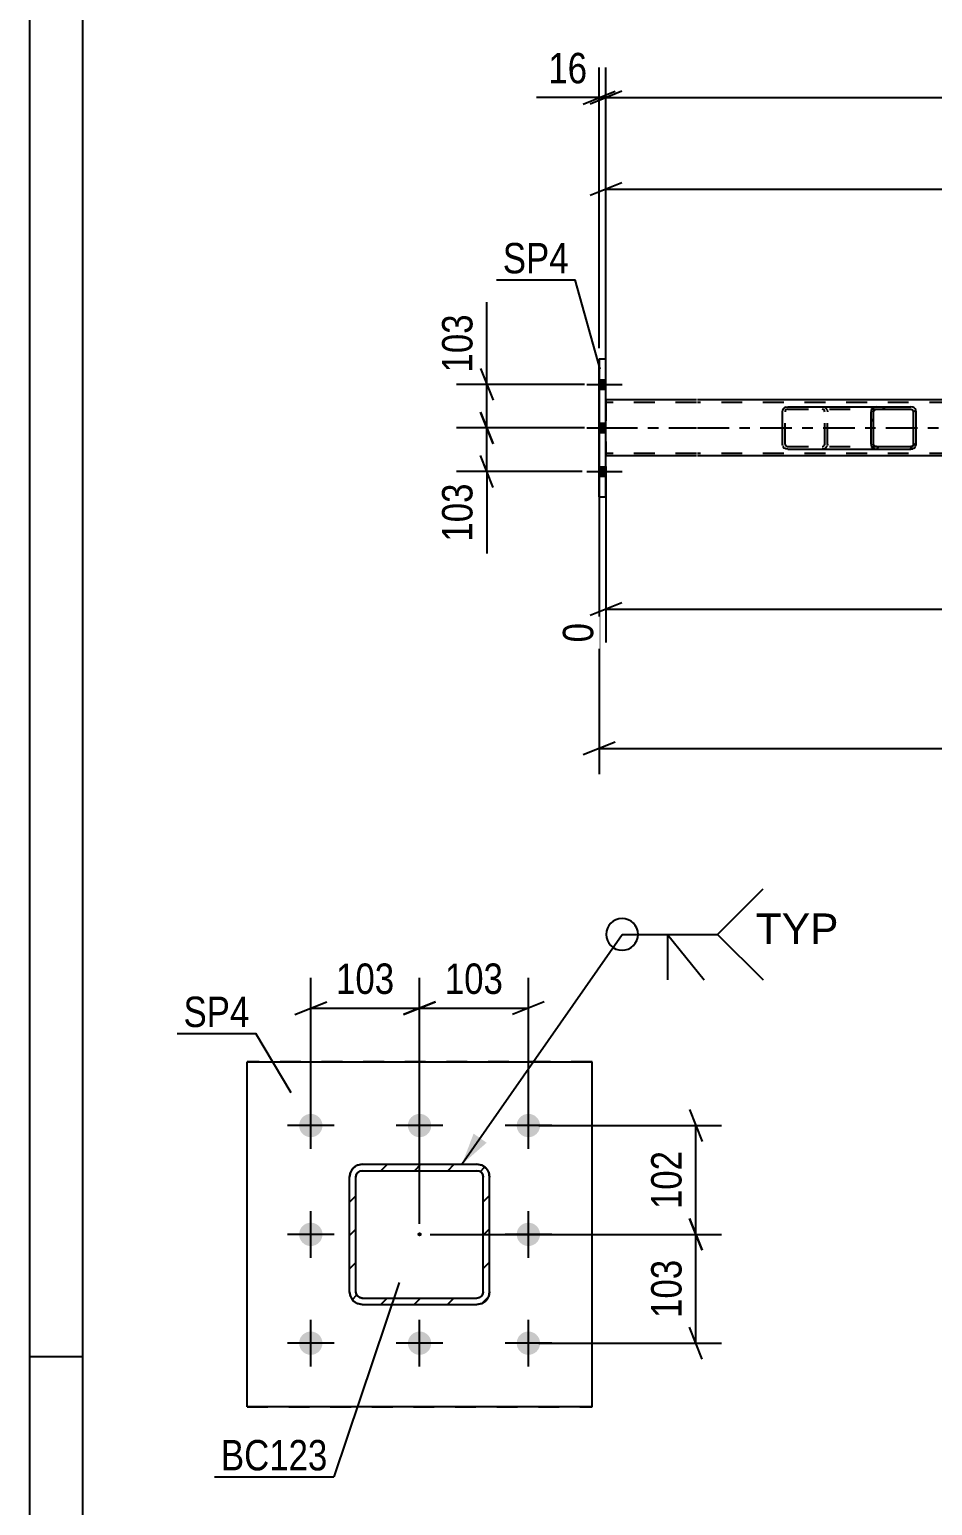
# Model space of a CAD drawing. Header units: millimetres. Extents: x 0 to 841, y 0 to 594.
# Drawn here: x 0 to 85.1, y 135 to 274 of the extents above; entities that cross this region are included whole.
import ezdxf

# ---------------------------------------------------------------- set-up
doc = ezdxf.new("R2010")
doc.units = ezdxf.units.MM
doc.linetypes.add('DXK_LINE_DOT2', pattern=[3.9198, 1.9599, -1.9599])
doc.linetypes.add('DXK_LINE_DOT3', pattern=[5.9187, 2.979, -0.9799, 0.9799, -0.9799])
doc.styles.add('Arial', font='ARIAL.TTF', dxfattribs={"height": 0.2})
doc.styles.add('Arial Narrow', font='ARIALN.TTF', dxfattribs={"height": 0.2})

# ---------------------------------------------------------------- blocks, each defined once
blk = doc.blocks.new('Unknown-247305070-1135 - 20638')
at = {"color": 5, "linetype": 'Continuous'}
for p, q in [((0, 594), (0, 0)), ((5, 589), (5, 5)), ((5, 149), (0, 149))]:
    blk.add_line(p, q, dxfattribs=at)
blk = doc.blocks.new('Part-247305070-4453 - 4372')
at = {"color": 2, "linetype": 'Continuous'}
for p, q in [((53.67, 242.98), (54.31, 242.98)), ((53.67, 229.98), (53.67, 242.98)), ((54.31, 229.98), (54.31, 242.98)), ((53.67, 229.98), (54.31, 229.98))]:
    blk.add_line(p, q, dxfattribs=at)
at = {"color": 7, "linetype": 'DXK_LINE_DOT2'}
blk.add_line((53.67, 242.98), (53.67, 229.98), dxfattribs=at)
blk = doc.blocks.new('Part-247305070-4497 - 4372')
at = {"linetype": 'Continuous'}
h = blk.add_hatch(dxfattribs=at)
h.set_pattern_fill('', scale=0.7, style=0, pattern_type=0)
h.set_pattern_definition([(45, (83.4931, 238.1837), (-1.57154, 1.57154), [])])
h.paths.add_polyline_path([(83.53, 238), (83.49, 238.18), (83.38, 238.34), (83.22, 238.44), (83.02, 238.48), (79.79, 238.48), (79.59, 238.44), (79.42, 238.34), (79.31, 238.18), (79.28, 238), (79.28, 234.96), (79.31, 234.78), (79.42, 234.62), (79.59, 234.52), (79.79, 234.48), (83.02, 234.48), (83.22, 234.52), (83.38, 234.62), (83.49, 234.78), (83.53, 234.96)])
h.paths.add_polyline_path([(83.26, 234.87), (83.2, 234.79), (83.12, 234.74), (83.02, 234.72), (79.79, 234.72), (79.69, 234.74), (79.61, 234.79), (79.55, 234.87), (79.53, 234.96), (79.53, 238), (79.55, 238.09), (79.61, 238.17), (79.69, 238.22), (79.79, 238.24), (83.02, 238.24), (83.12, 238.22), (83.2, 238.17), (83.26, 238.09), (83.28, 238), (83.28, 234.96)])
at = {"color": 2, "linetype": 'Continuous'}
for p, q in [((70.93, 238), (70.96, 238.18)), ((70.93, 234.96), (70.93, 238)), ((71.24, 238.44), (71.44, 238.48)), ((71.44, 238.48), (79.79, 238.48)), ((79.31, 238.18), (79.28, 238)), ((79.28, 234.96), (79.28, 238)), ((79.53, 238), (79.55, 238.09)), ((79.53, 234.96), (79.53, 238)), ((79.55, 238.09), (79.61, 238.17)), ((79.79, 238.48), (79.59, 238.44)), ((79.61, 238.17), (79.69, 238.22)), ((79.69, 238.22), (79.79, 238.24)), ((79.79, 238.48), (83.02, 238.48)), ((79.79, 238.24), (83.02, 238.24)), ((83.22, 238.44), (83.02, 238.48)), ((83.02, 238.24), (83.12, 238.22)), ((83.12, 238.22), (83.2, 238.17)), ((83.2, 238.17), (83.26, 238.09)), ((83.26, 238.09), (83.28, 238)), ((83.28, 234.96), (83.28, 238)), ((83.53, 238), (83.49, 238.18)), ((83.53, 234.96), (83.53, 238)), ((70.96, 234.78), (70.93, 234.96)), ((79.28, 234.96), (79.31, 234.78)), ((79.55, 234.87), (79.53, 234.96)), ((83.28, 234.96), (83.26, 234.87)), ((83.49, 234.78), (83.53, 234.96)), ((71.44, 234.48), (71.24, 234.52)), ((71.44, 234.48), (79.79, 234.48)), ((79.61, 234.79), (79.55, 234.87)), ((79.59, 234.52), (79.79, 234.48)), ((79.69, 234.74), (79.61, 234.79)), ((79.79, 234.72), (79.69, 234.74)), ((79.79, 234.72), (83.02, 234.72)), ((79.79, 234.48), (83.02, 234.48)), ((83.12, 234.74), (83.02, 234.72)), ((83.02, 234.48), (83.22, 234.52)), ((83.2, 234.79), (83.12, 234.74)), ((83.26, 234.87), (83.2, 234.79))]:
    blk.add_line(p, q, dxfattribs=at)
at = {"color": 7, "linetype": 'DXK_LINE_DOT2'}
for p, q in [((71.2, 238.09), (71.18, 238)), ((71.18, 234.96), (71.18, 238)), ((71.26, 238.17), (71.2, 238.09)), ((71.34, 238.22), (71.26, 238.17)), ((71.44, 238.24), (71.34, 238.22)), ((71.44, 238.24), (83.02, 238.24)), ((74.67, 238.48), (74.87, 238.44)), ((74.77, 238.22), (74.67, 238.24)), ((74.85, 238.17), (74.77, 238.22)), ((74.91, 238.09), (74.85, 238.17)), ((74.93, 238), (74.91, 238.09)), ((74.93, 234.96), (74.93, 238)), ((75.14, 238.18), (75.18, 238)), ((75.18, 234.96), (75.18, 238)), ((79.79, 238.48), (83.02, 238.48)), ((71.18, 234.96), (71.2, 234.87)), ((74.91, 234.87), (74.93, 234.96)), ((75.18, 234.96), (75.14, 234.78)), ((71.2, 234.87), (71.26, 234.79)), ((71.26, 234.79), (71.34, 234.74)), ((71.34, 234.74), (71.44, 234.72)), ((71.44, 234.72), (83.02, 234.72)), ((74.67, 234.72), (74.77, 234.74)), ((74.87, 234.52), (74.67, 234.48)), ((74.77, 234.74), (74.85, 234.79)), ((74.85, 234.79), (74.91, 234.87)), ((79.79, 234.48), (83.02, 234.48))]:
    blk.add_line(p, q, dxfattribs=at)
at = {"color": 2, "linetype": 'Continuous'}
for centre, start, end in [((71.42, 237.98), 110.7583, 155.68), ((79.77, 237.98), 110.7583, 155.68), ((83.04, 237.98), 24.32, 69.2417), ((71.42, 234.98), 204.32, 249.2417), ((79.77, 234.98), 204.32, 249.2417), ((83.04, 234.98), 290.7583, 335.68)]:
    blk.add_arc(centre, 0.496, start, end, dxfattribs=at)
at = {"color": 7, "linetype": 'DXK_LINE_DOT2'}
for centre, start, end in [((74.69, 237.98), 24.32, 69.2417), ((74.69, 234.98), 290.7583, 335.68)]:
    blk.add_arc(centre, 0.496, start, end, dxfattribs=at)
blk = doc.blocks.new('Part-247305070-4592 - 4372')
at = {"color": 2, "linetype": 'Continuous'}
for p, q in [((62.83, 239.12), (54.31, 239.12)), ((154.17, 239.12), (62.93, 239.12)), ((62.83, 233.84), (54.31, 233.84)), ((154.17, 233.84), (62.93, 233.84))]:
    blk.add_line(p, q, dxfattribs=at)
at = {"color": 7, "linetype": 'DXK_LINE_DOT2'}
for p, q in [((54.31, 239.12), (54.31, 233.84)), ((62.83, 238.88), (54.31, 238.88)), ((725.67, 238.88), (62.93, 238.88)), ((62.83, 234.08), (54.31, 234.08)), ((54.31, 233.84), (54.31, 233.88)), ((725.67, 234.08), (62.93, 234.08))]:
    blk.add_line(p, q, dxfattribs=at)
at = {"color": 7, "linetype": 'DXK_LINE_DOT3'}
for p, q in [((54.31, 236.48), (62.83, 236.48)), ((62.93, 236.48), (725.33, 236.48))]:
    blk.add_line(p, q, dxfattribs=at)
blk = doc.blocks.new('Bolt-247305070-4604 - 4372')
at = {"linetype": 'Continuous'}
for points in [[(54.31, 240.14), (54.31, 241.02), (53.67, 241.02), (53.67, 240.14)], [(54.31, 240.14), (54.31, 241.02), (53.67, 241.02), (53.67, 240.14)], [(54.31, 240.14), (54.31, 241.02), (53.67, 241.02), (53.67, 240.14)], [(54.31, 236.04), (54.31, 236.92), (53.67, 236.92), (53.67, 236.04)], [(54.31, 236.04), (54.31, 236.92), (53.67, 236.92), (53.67, 236.04)], [(54.31, 231.94), (54.31, 232.82), (53.67, 232.82), (53.67, 231.94)], [(54.31, 231.94), (54.31, 232.82), (53.67, 232.82), (53.67, 231.94)], [(54.31, 231.94), (54.31, 232.82), (53.67, 232.82), (53.67, 231.94)]]:
    blk.add_hatch(color=1, dxfattribs=at).paths.add_polyline_path(points)
at = {"color": 1, "linetype": 'Continuous'}
for p, q in [((52.51, 240.58), (55.83, 240.58)), ((52.51, 240.58), (55.83, 240.58)), ((52.51, 240.58), (55.83, 240.58)), ((53.67, 241.02), (54.31, 241.02)), ((53.67, 241.02), (54.31, 241.02)), ((53.67, 241.02), (54.31, 241.02)), ((53.67, 240.14), (54.31, 240.14)), ((53.67, 240.14), (54.31, 240.14)), ((53.67, 240.14), (54.31, 240.14)), ((52.51, 236.48), (55.83, 236.48)), ((52.51, 236.48), (55.83, 236.48)), ((53.67, 236.92), (54.31, 236.92)), ((53.67, 236.92), (54.31, 236.92)), ((53.67, 236.04), (54.31, 236.04)), ((53.67, 236.04), (54.31, 236.04)), ((52.51, 232.38), (55.83, 232.38)), ((52.51, 232.38), (55.83, 232.38)), ((52.51, 232.38), (55.83, 232.38)), ((53.67, 232.82), (54.31, 232.82)), ((53.67, 232.82), (54.31, 232.82)), ((53.67, 232.82), (54.31, 232.82)), ((53.67, 231.94), (54.31, 231.94)), ((53.67, 231.94), (54.31, 231.94)), ((53.67, 231.94), (54.31, 231.94))]:
    blk.add_line(p, q, dxfattribs=at)
blk = doc.blocks.new('Part-247305070-6479 - 6455')
at = {"color": 2, "linetype": 'Continuous'}
for p, q in [((20.5, 176.77), (53, 176.77)), ((20.5, 144.27), (20.5, 176.77)), ((53, 144.27), (53, 176.77)), ((53, 144.27), (20.5, 144.27))]:
    blk.add_line(p, q, dxfattribs=at)
at = {"color": 7, "linetype": 'DXK_LINE_DOT2'}
for p, q in [((53, 176.77), (20.5, 176.77)), ((20.5, 144.27), (53, 144.27))]:
    blk.add_line(p, q, dxfattribs=at)
blk = doc.blocks.new('Bolt-247305070-6485 - 6455')
at = {"linetype": 'Continuous'}
for points in [[(26.5, 169.67, -1), (26.5, 171.87, -1)], [(36.75, 169.67, -1), (36.75, 171.87, -1)], [(47, 169.67, -1), (47, 171.87, -1)], [(26.5, 159.42, -1), (26.5, 161.62, -1)], [(47, 159.42, -1), (47, 161.62, -1)], [(26.5, 149.17, -1), (26.5, 151.37, -1)], [(36.75, 149.17, -1), (36.75, 151.37, -1)], [(47, 149.17, -1), (47, 151.37, -1)]]:
    blk.add_hatch(color=1, dxfattribs=at).paths.add_polyline_path(points)
at = {"color": 1, "linetype": 'Continuous'}
for p, q in [((26.5, 168.57), (26.5, 172.97)), ((36.75, 168.57), (36.75, 172.97)), ((47, 168.57), (47, 172.97)), ((28.7, 170.77), (24.3, 170.77)), ((38.95, 170.77), (34.55, 170.77)), ((49.2, 170.77), (44.8, 170.77)), ((26.5, 158.32), (26.5, 162.72)), ((47, 158.32), (47, 162.72)), ((28.7, 160.52), (24.3, 160.52)), ((49.2, 160.52), (44.8, 160.52)), ((26.5, 148.07), (26.5, 152.47)), ((36.75, 148.07), (36.75, 152.47)), ((47, 148.07), (47, 152.47)), ((28.7, 150.27), (24.3, 150.27)), ((38.95, 150.27), (34.55, 150.27)), ((49.2, 150.27), (44.8, 150.27))]:
    blk.add_line(p, q, dxfattribs=at)
blk = doc.blocks.new('Part-247305070-6554 - 6455')
at = {"linetype": 'Continuous'}
h = blk.add_hatch(dxfattribs=at)
h.set_pattern_fill('', scale=0.7, style=0, pattern_type=0)
h.set_pattern_definition([(45, (42.6058, 154.0105), (-1.57154, 1.57154), [])])
h.paths.add_polyline_path([(42.15, 153.92), (42.61, 154.01), (43, 154.27), (43.26, 154.66), (43.35, 155.12), (43.35, 165.92), (43.26, 166.38), (43, 166.77), (42.61, 167.03), (42.15, 167.12), (31.35, 167.12), (30.89, 167.03), (30.5, 166.77), (30.24, 166.38), (30.15, 165.92), (30.15, 155.12), (30.24, 154.66), (30.5, 154.27), (30.89, 154.01), (31.35, 153.92)])
h.paths.add_polyline_path([(31.35, 154.52), (31.12, 154.56), (30.92, 154.69), (30.79, 154.89), (30.75, 155.12), (30.75, 165.92), (30.79, 166.15), (30.92, 166.34), (31.12, 166.47), (31.35, 166.52), (42.15, 166.52), (42.38, 166.47), (42.57, 166.34), (42.7, 166.15), (42.75, 165.92), (42.75, 155.12), (42.7, 154.89), (42.57, 154.69), (42.38, 154.56), (42.15, 154.52)])
blk.add_hatch(color=30, dxfattribs=at).paths.add_polyline_path([(36.75, 160.42, -1), (36.75, 160.62, -1)])
at = {"color": 7, "linetype": 'DXK_LINE_DOT2'}
for p, q in [((30.89, 167.03), (31.35, 167.12)), ((31.35, 167.12), (42.15, 167.12)), ((42.15, 167.12), (42.61, 167.03)), ((30.15, 165.92), (30.24, 166.38)), ((30.15, 155.12), (30.15, 165.92)), ((30.79, 166.15), (30.75, 165.92)), ((30.75, 155.12), (30.75, 165.92)), ((30.92, 166.34), (30.79, 166.15)), ((31.12, 166.47), (30.92, 166.34)), ((31.35, 166.52), (31.12, 166.47)), ((31.35, 166.52), (42.15, 166.52)), ((42.38, 166.47), (42.15, 166.52)), ((42.57, 166.34), (42.38, 166.47)), ((42.7, 166.15), (42.57, 166.34)), ((42.75, 165.92), (42.7, 166.15)), ((42.75, 155.12), (42.75, 165.92)), ((43.26, 166.38), (43.35, 165.92)), ((43.35, 155.12), (43.35, 165.92)), ((30.24, 154.66), (30.15, 155.12)), ((30.75, 155.12), (30.79, 154.89)), ((30.79, 154.89), (30.92, 154.69)), ((30.92, 154.69), (31.12, 154.56)), ((31.12, 154.56), (31.35, 154.52)), ((31.35, 154.52), (42.15, 154.52)), ((42.15, 154.52), (42.38, 154.56)), ((42.38, 154.56), (42.57, 154.69)), ((42.57, 154.69), (42.7, 154.89)), ((42.7, 154.89), (42.75, 155.12)), ((43.35, 155.12), (43.26, 154.66)), ((31.35, 153.92), (30.89, 154.01)), ((31.35, 153.92), (42.15, 153.92)), ((42.61, 154.01), (42.15, 153.92))]:
    blk.add_line(p, q, dxfattribs=at)
at = {"color": 2, "linetype": 'Continuous'}
for p, q in [((31.35, 167.12), (30.89, 167.03)), ((31.35, 167.12), (42.15, 167.12)), ((42.61, 167.03), (42.15, 167.12)), ((30.24, 166.38), (30.15, 165.92)), ((30.15, 155.12), (30.15, 165.92)), ((30.75, 165.92), (30.79, 166.15)), ((30.75, 155.12), (30.75, 165.92)), ((30.79, 166.15), (30.92, 166.34)), ((30.92, 166.34), (31.12, 166.47)), ((31.12, 166.47), (31.35, 166.52)), ((31.35, 166.52), (42.15, 166.52)), ((42.15, 166.52), (42.38, 166.47)), ((42.38, 166.47), (42.57, 166.34)), ((42.57, 166.34), (42.7, 166.15)), ((42.7, 166.15), (42.75, 165.92)), ((42.75, 155.12), (42.75, 165.92)), ((43.35, 165.92), (43.26, 166.38)), ((43.35, 155.12), (43.35, 165.92)), ((30.15, 155.12), (30.24, 154.66)), ((30.79, 154.89), (30.75, 155.12)), ((30.92, 154.69), (30.79, 154.89)), ((31.12, 154.56), (30.92, 154.69)), ((31.35, 154.52), (31.12, 154.56)), ((31.35, 154.52), (42.15, 154.52)), ((42.38, 154.56), (42.15, 154.52)), ((42.57, 154.69), (42.38, 154.56)), ((42.7, 154.89), (42.57, 154.69)), ((42.75, 155.12), (42.7, 154.89)), ((43.26, 154.66), (43.35, 155.12)), ((30.89, 154.01), (31.35, 153.92)), ((31.35, 153.92), (42.15, 153.92)), ((42.15, 153.92), (42.61, 154.01))]:
    blk.add_line(p, q, dxfattribs=at)
at = {"color": 7, "linetype": 'DXK_LINE_DOT3'}
blk.add_line((36.75, 160.52), (36.75, 160.52), dxfattribs=at)
at = {"color": 30, "linetype": 'DXK_LINE_DOT3'}
blk.add_line((36.75, 160.52), (36.75, 160.52), dxfattribs=at)
at = {"color": 30, "linetype": 'Continuous'}
blk.add_circle((36.75, 160.52), 0.1, dxfattribs=at)
at = {"color": 7, "linetype": 'DXK_LINE_DOT2'}
for centre, start, end in [((31.35, 165.92), 112.5, 157.5), ((42.15, 165.92), 22.5, 67.5), ((31.35, 155.12), 202.5, 247.5), ((42.15, 155.12), 292.5, 337.5)]:
    blk.add_arc(centre, 1.2, start, end, dxfattribs=at)
at = {"color": 2, "linetype": 'Continuous'}
for centre, start, end in [((31.35, 165.92), 112.5, 157.5), ((42.15, 165.92), 22.5, 67.5), ((31.35, 155.12), 202.5, 247.5), ((42.15, 155.12), 292.5, 337.5)]:
    blk.add_arc(centre, 1.2, start, end, dxfattribs=at)
blk = doc.blocks.new('StraightDimension-247305070-4713 - 4372')
at = {"color": 7, "linetype": 'Continuous'}
for p, q in [((53.67, 241.98), (53.67, 203.88)), ((55.17, 206.88), (52.17, 205.68)), ((53.67, 206.28), (726.97, 206.28))]:
    blk.add_line(p, q, dxfattribs=at)
blk = doc.blocks.new('StraightDimension-247305070-15772 - 4372')
at = {"color": 7, "linetype": 'Continuous'}
for p, q in [((54.31, 240.12), (54.31, 261.82)), ((154.97, 248.52), (154.97, 261.82)), ((55.81, 259.57), (52.81, 258.37)), ((54.31, 258.97), (154.97, 258.97)), ((153.47, 258.37), (156.47, 259.57))]:
    blk.add_line(p, q, dxfattribs=at)
at = {"color": 0}
blk.add_wipeout([(108.89, 259.72), (108.89, 263.92), (100.38, 263.92), (100.38, 259.72)], dxfattribs=at)
at = {"color": 3, "style": 'Arial Narrow'}
blk.add_text('3254', height=2.863, dxfattribs=at).set_placement((100.98, 260.32))
blk = doc.blocks.new('StraightDimension-247305070-15800 - 4372')
at = {"color": 7, "linetype": 'Continuous'}
for p, q in [((54.31, 232.84), (54.31, 216.28)), ((154.97, 224.44), (154.97, 210.8)), ((55.81, 220.01), (52.81, 218.81)), ((153.47, 218.81), (156.47, 220.01)), ((54.31, 219.41), (154.97, 219.41))]:
    blk.add_line(p, q, dxfattribs=at)
at = {"color": 0}
blk.add_wipeout([(108.89, 220.16), (108.89, 224.36), (100.38, 224.36), (100.38, 220.16)], dxfattribs=at)
at = {"color": 3, "style": 'Arial Narrow'}
blk.add_text('3254', height=2.863, dxfattribs=at).set_placement((100.98, 220.76))
at = {"color": 0, "linetype": 'Continuous'}
for points in [[(53.71, 218.71), (49.51, 218.71), (49.51, 215.68), (53.71, 215.68)], [(154.37, 218.71), (150.17, 218.71), (150.17, 210.2), (154.37, 210.2)]]:
    blk.add_wipeout(points, dxfattribs=at)
at = {"color": 3, "linetype": 'Continuous', "style": 'Arial Narrow'}
for s, height, p in [('0', 2.86, (53.11, 216.28)), ('3254', 2.863, (153.77, 210.8))]:
    blk.add_text(s, height=height, rotation=90.0002, dxfattribs=at).set_placement(p)
blk = doc.blocks.new('StraightDimension-247305070-20275 - 4372')
at = {"color": 7, "linetype": 'Continuous'}
for p, q in [((54.31, 243.98), (54.31, 270.44)), ((55.81, 268.19), (52.81, 266.99)), ((54.31, 267.59), (726.34, 267.59))]:
    blk.add_line(p, q, dxfattribs=at)
blk = doc.blocks.new('StraightDimension-247305070-20276 - 4372')
at = {"color": 7, "linetype": 'Continuous'}
for p, q in [((53.67, 243.98), (53.67, 270.44)), ((54.31, 243.98), (54.31, 270.44)), ((53.67, 267.59), (47.76, 267.59)), ((53.67, 267.59), (47.76, 267.59)), ((52.17, 266.99), (55.17, 268.19)), ((55.81, 268.19), (52.81, 266.99)), ((53.67, 267.59), (54.31, 267.59))]:
    blk.add_line(p, q, dxfattribs=at)
at = {"color": 0}
blk.add_wipeout([(53.14, 268.34), (53.14, 272.54), (48.28, 272.54), (48.28, 268.34)], dxfattribs=at)
at = {"color": 3, "style": 'Arial Narrow'}
blk.add_text('16', height=2.863, dxfattribs=at).set_placement((48.88, 268.94))
blk = doc.blocks.new('StraightDimension-247305070-42203 - 4372')
at = {"color": 7, "linetype": 'Continuous'}
for p, q in [((43.08, 240.58), (43.08, 248.31)), ((43.08, 240.58), (43.08, 248.31)), ((42.48, 242.08), (43.68, 239.08)), ((52.29, 240.58), (40.23, 240.58)), ((43.08, 236.48), (43.08, 240.58)), ((43.68, 234.98), (42.48, 237.98)), ((52.29, 236.48), (40.23, 236.48))]:
    blk.add_line(p, q, dxfattribs=at)
at = {"color": 0}
blk.add_wipeout([(42.33, 247.79), (38.13, 247.79), (38.13, 241.1), (42.33, 241.1)], dxfattribs=at)
at = {"color": 3, "style": 'Arial Narrow'}
blk.add_text('103', height=2.863, rotation=90.0002, dxfattribs=at).set_placement((41.73, 241.7))
blk = doc.blocks.new('StraightDimension-247305070-42204 - 4372')
at = {"color": 7, "linetype": 'Continuous'}
for p, q in [((42.48, 237.98), (43.68, 234.98)), ((52.29, 236.48), (40.23, 236.48)), ((43.08, 232.38), (43.08, 236.48)), ((43.68, 230.88), (42.48, 233.88)), ((52.08, 232.38), (40.23, 232.38)), ((43.08, 232.38), (43.08, 224.65)), ((43.08, 232.38), (43.08, 224.65))]:
    blk.add_line(p, q, dxfattribs=at)
at = {"color": 0}
blk.add_wipeout([(42.33, 231.85), (38.13, 231.85), (38.13, 225.17), (42.33, 225.17)], dxfattribs=at)
at = {"color": 3, "style": 'Arial Narrow'}
blk.add_text('103', height=2.863, rotation=90.0002, dxfattribs=at).set_placement((41.73, 225.77))
blk = doc.blocks.new('StraightDimension-247305070-40573 - 6455')
at = {"color": 7, "linetype": 'Continuous'}
for p, q in [((62.18, 172.27), (63.38, 169.27)), ((48, 170.77), (65.18, 170.77)), ((62.78, 160.52), (62.78, 170.77)), ((63.38, 159.02), (62.18, 162.02)), ((37.75, 160.52), (65.18, 160.52))]:
    blk.add_line(p, q, dxfattribs=at)
at = {"color": 0}
blk.add_wipeout([(62.03, 168.99), (57.83, 168.99), (57.83, 162.3), (62.03, 162.3)], dxfattribs=at)
at = {"color": 3, "style": 'Arial Narrow'}
blk.add_text('102', height=2.863, rotation=90.0002, dxfattribs=at).set_placement((61.43, 162.9))
blk = doc.blocks.new('StraightDimension-247305070-40574 - 6455')
at = {"color": 7, "linetype": 'Continuous'}
for p, q in [((62.18, 162.02), (63.38, 159.02)), ((37.75, 160.52), (65.18, 160.52)), ((62.78, 150.27), (62.78, 160.52)), ((63.38, 148.77), (62.18, 151.77)), ((48, 150.27), (65.18, 150.27))]:
    blk.add_line(p, q, dxfattribs=at)
at = {"color": 0}
blk.add_wipeout([(62.03, 158.74), (57.83, 158.74), (57.83, 152.05), (62.03, 152.05)], dxfattribs=at)
at = {"color": 3, "style": 'Arial Narrow'}
blk.add_text('103', height=2.863, rotation=90.0002, dxfattribs=at).set_placement((61.43, 152.65))
blk = doc.blocks.new('StraightDimension-247305070-40608 - 6455')
at = {"color": 7, "linetype": 'Continuous'}
for p, q in [((36.75, 161.52), (36.75, 184.67)), ((47, 171.77), (47, 184.67)), ((35.25, 181.22), (38.25, 182.42)), ((48.5, 182.42), (45.5, 181.22)), ((36.75, 181.82), (47, 181.82))]:
    blk.add_line(p, q, dxfattribs=at)
at = {"color": 0}
blk.add_wipeout([(45.21, 182.57), (45.21, 186.77), (38.53, 186.77), (38.53, 182.57)], dxfattribs=at)
at = {"color": 3, "style": 'Arial Narrow'}
blk.add_text('103', height=2.863, dxfattribs=at).set_placement((39.13, 183.17))
blk = doc.blocks.new('StraightDimension-247305070-40609 - 6455')
at = {"color": 7, "linetype": 'Continuous'}
for p, q in [((26.5, 171.77), (26.5, 184.67)), ((36.75, 161.52), (36.75, 184.67)), ((25, 181.22), (28, 182.42)), ((38.25, 182.42), (35.25, 181.22)), ((26.5, 181.82), (36.75, 181.82))]:
    blk.add_line(p, q, dxfattribs=at)
at = {"color": 0}
blk.add_wipeout([(34.96, 182.57), (34.96, 186.77), (28.28, 186.77), (28.28, 182.57)], dxfattribs=at)
at = {"color": 3, "style": 'Arial Narrow'}
blk.add_text('103', height=2.863, dxfattribs=at).set_placement((28.88, 183.17))
blk = doc.blocks.new('Mark-247305070-4449 - 4372')
at = {"color": 0}
blk.add_wipeout([(50.8, 251.04), (50.8, 254.04), (44.59, 254.04), (44.59, 251.04)], dxfattribs=at)
blk.add_wipeout([(50.8, 251.04), (50.8, 254.04), (44.59, 254.04), (44.59, 251.04)], dxfattribs=at)
at = {"color": 30, "linetype": 'Continuous'}
for p in [(43.99, 250.44), (53.75, 242.02)]:
    blk.add_line(p, (51.4, 250.44), dxfattribs=at)
at = {"color": 3, "style": 'Arial Narrow'}
blk.add_text('SP4', height=2.863, dxfattribs=at).set_placement((44.59, 251.04))
blk = doc.blocks.new('Mark-247305070-6550 - 6455')
at = {"color": 0}
blk.add_wipeout([(28.08, 138.29), (28.08, 141.29), (18.03, 141.29), (18.03, 138.29)], dxfattribs=at)
blk.add_wipeout([(28.08, 138.29), (28.08, 141.29), (18.03, 141.29), (18.03, 138.29)], dxfattribs=at)
at = {"color": 30, "linetype": 'Continuous'}
for p in [(34.82, 155.98), (17.43, 137.69)]:
    blk.add_line(p, (28.68, 137.69), dxfattribs=at)
at = {"color": 3, "style": 'Arial Narrow'}
blk.add_text('BC123', height=2.863, dxfattribs=at).set_placement((18.03, 138.29))
blk = doc.blocks.new('Mark-247305070-6475 - 6455')
at = {"color": 0}
blk.add_wipeout([(20.73, 180.05), (20.73, 183.05), (14.51, 183.05), (14.51, 180.05)], dxfattribs=at)
blk.add_wipeout([(20.73, 180.05), (20.73, 183.05), (14.51, 183.05), (14.51, 180.05)], dxfattribs=at)
at = {"color": 30, "linetype": 'Continuous'}
for p in [(13.91, 179.45), (24.64, 173.85)]:
    blk.add_line(p, (21.33, 179.45), dxfattribs=at)
at = {"color": 3, "style": 'Arial Narrow'}
blk.add_text('SP4', height=2.863, dxfattribs=at).set_placement((14.51, 180.05))
blk = doc.blocks.new('WeldMark-247305070-20337 - 6455')
at = {"linetype": 'Continuous'}
blk.add_hatch(color=30, dxfattribs=at).paths.add_polyline_path([(43.07, 169.15), (40.74, 167.12), (41.84, 170.01)])
at = {"color": 30, "linetype": 'Continuous'}
for p, q in [((40.74, 167.12), (55.83, 188.78)), ((55.83, 188.78), (64.83, 188.78))]:
    blk.add_line(p, q, dxfattribs=at)
at = {"color": 3, "linetype": 'Continuous'}
for q in [(63.55, 184.5), (60.12, 184.5)]:
    blk.add_line((60.12, 188.78), q, dxfattribs=at)
for start, end in [(90, 270), (270, 90)]:
    blk.add_arc((55.83, 188.78), 1.5, start, end, dxfattribs=at)
at = {"color": 0, "linetype": 'Continuous'}
blk.add_wipeout([(76.21, 187.88), (76.21, 190.88), (68.43, 190.88), (68.43, 187.88)], dxfattribs=at)
blk.add_wipeout([(76.21, 187.88), (76.21, 190.88), (68.43, 190.88), (68.43, 187.88)], dxfattribs=at)
at = {"color": 3, "linetype": 'Continuous'}
for q in [(69.12, 193.07), (69.12, 184.5)]:
    blk.add_line((64.83, 188.78), q, dxfattribs=at)
at = {"color": 3, "linetype": 'Continuous', "style": 'Arial'}
blk.add_text('TYP', height=2.865, dxfattribs=at).set_placement((68.43, 187.88))

msp = doc.modelspace()

# ---------------------------------------------------------------- block references
for name in ['Unknown-247305070-1135 - 20638', 'Part-247305070-4453 - 4372', 'Bolt-247305070-4604 - 4372', 'Part-247305070-4592 - 4372', 'Part-247305070-4497 - 4372', 'Part-247305070-6479 - 6455', 'Bolt-247305070-6485 - 6455', 'Part-247305070-6554 - 6455']:
    msp.add_blockref(name, (0, 0))

# ---------------------------------------------------------------- next in the draw order: block references
for name in ['StraightDimension-247305070-4713 - 4372', 'StraightDimension-247305070-40573 - 6455', 'Mark-247305070-6550 - 6455']:
    msp.add_blockref(name, (0, 0))

# ---------------------------------------------------------------- next in the draw order: block references
for name in ['StraightDimension-247305070-15772 - 4372', 'StraightDimension-247305070-15800 - 4372', 'StraightDimension-247305070-40574 - 6455']:
    msp.add_blockref(name, (0, 0))

# ---------------------------------------------------------------- next in the draw order: block references
for name in ['StraightDimension-247305070-20275 - 4372', 'StraightDimension-247305070-40608 - 6455']:
    msp.add_blockref(name, (0, 0))

# ---------------------------------------------------------------- next in the draw order: block references
for name in ['StraightDimension-247305070-20276 - 4372', 'WeldMark-247305070-20337 - 6455', 'StraightDimension-247305070-40609 - 6455']:
    msp.add_blockref(name, (0, 0))

# ---------------------------------------------------------------- next in the draw order: block references
for name in ['StraightDimension-247305070-42203 - 4372', 'Mark-247305070-6475 - 6455']:
    msp.add_blockref(name, (0, 0))

# ---------------------------------------------------------------- next in the draw order: block references
for name in ['Mark-247305070-4449 - 4372', 'StraightDimension-247305070-42204 - 4372']:
    msp.add_blockref(name, (0, 0))

doc.saveas('drawing.dxf')
